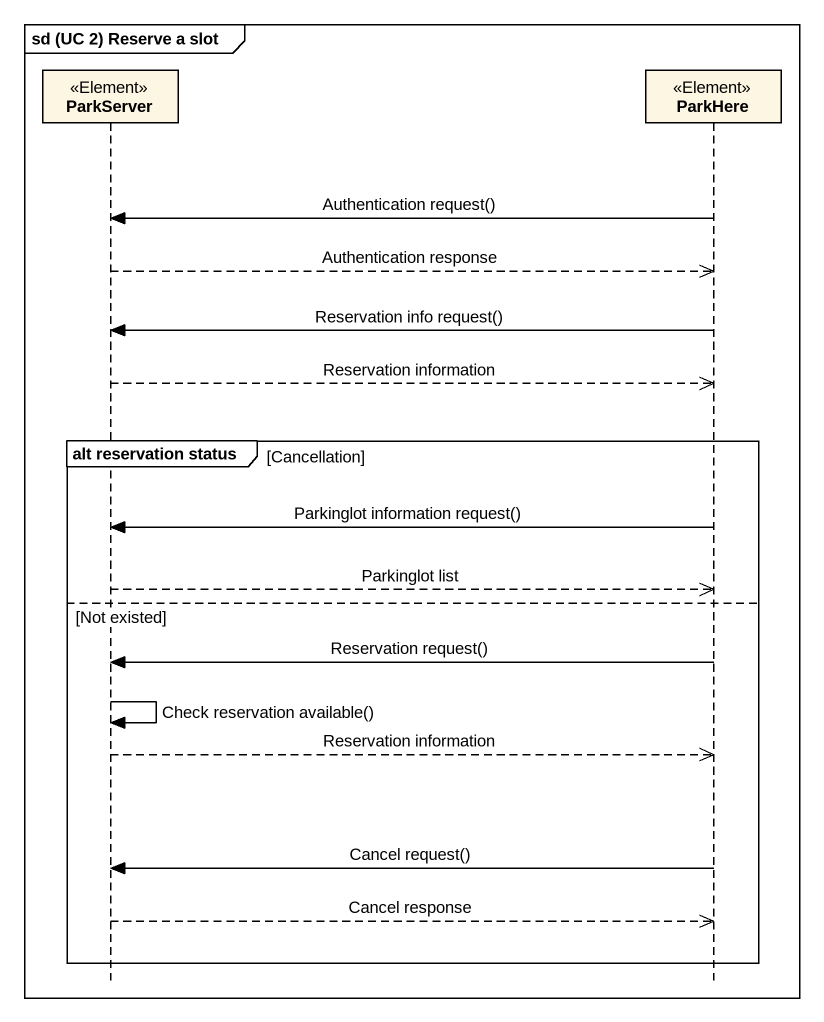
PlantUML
@startuml
mainframe sd (UC 2) Reserve a slot
hide footbox
participant ParkServer <<Element>>
participant ParkHere <<Element>>

ParkHere -> ParkServer : Authentication request()
ParkServer -->> ParkHere : Authentication response
ParkHere -> ParkServer : Reservation info request()
ParkServer -->> ParkHere : Reservation information
group alt reservation status [Cancellation]
  ParkHere -> ParkServer : Parkinglot information request()
  ParkServer -->> ParkHere : Parkinglot list
else Not existed
  ParkHere -> ParkServer : Reservation request()
  ParkServer -> ParkServer : Check reservation available()
  ParkServer -->> ParkHere : Reservation information
  ParkHere -> ParkServer : Cancel request()
  ParkServer -->> ParkHere : Cancel response
end
@enduml
